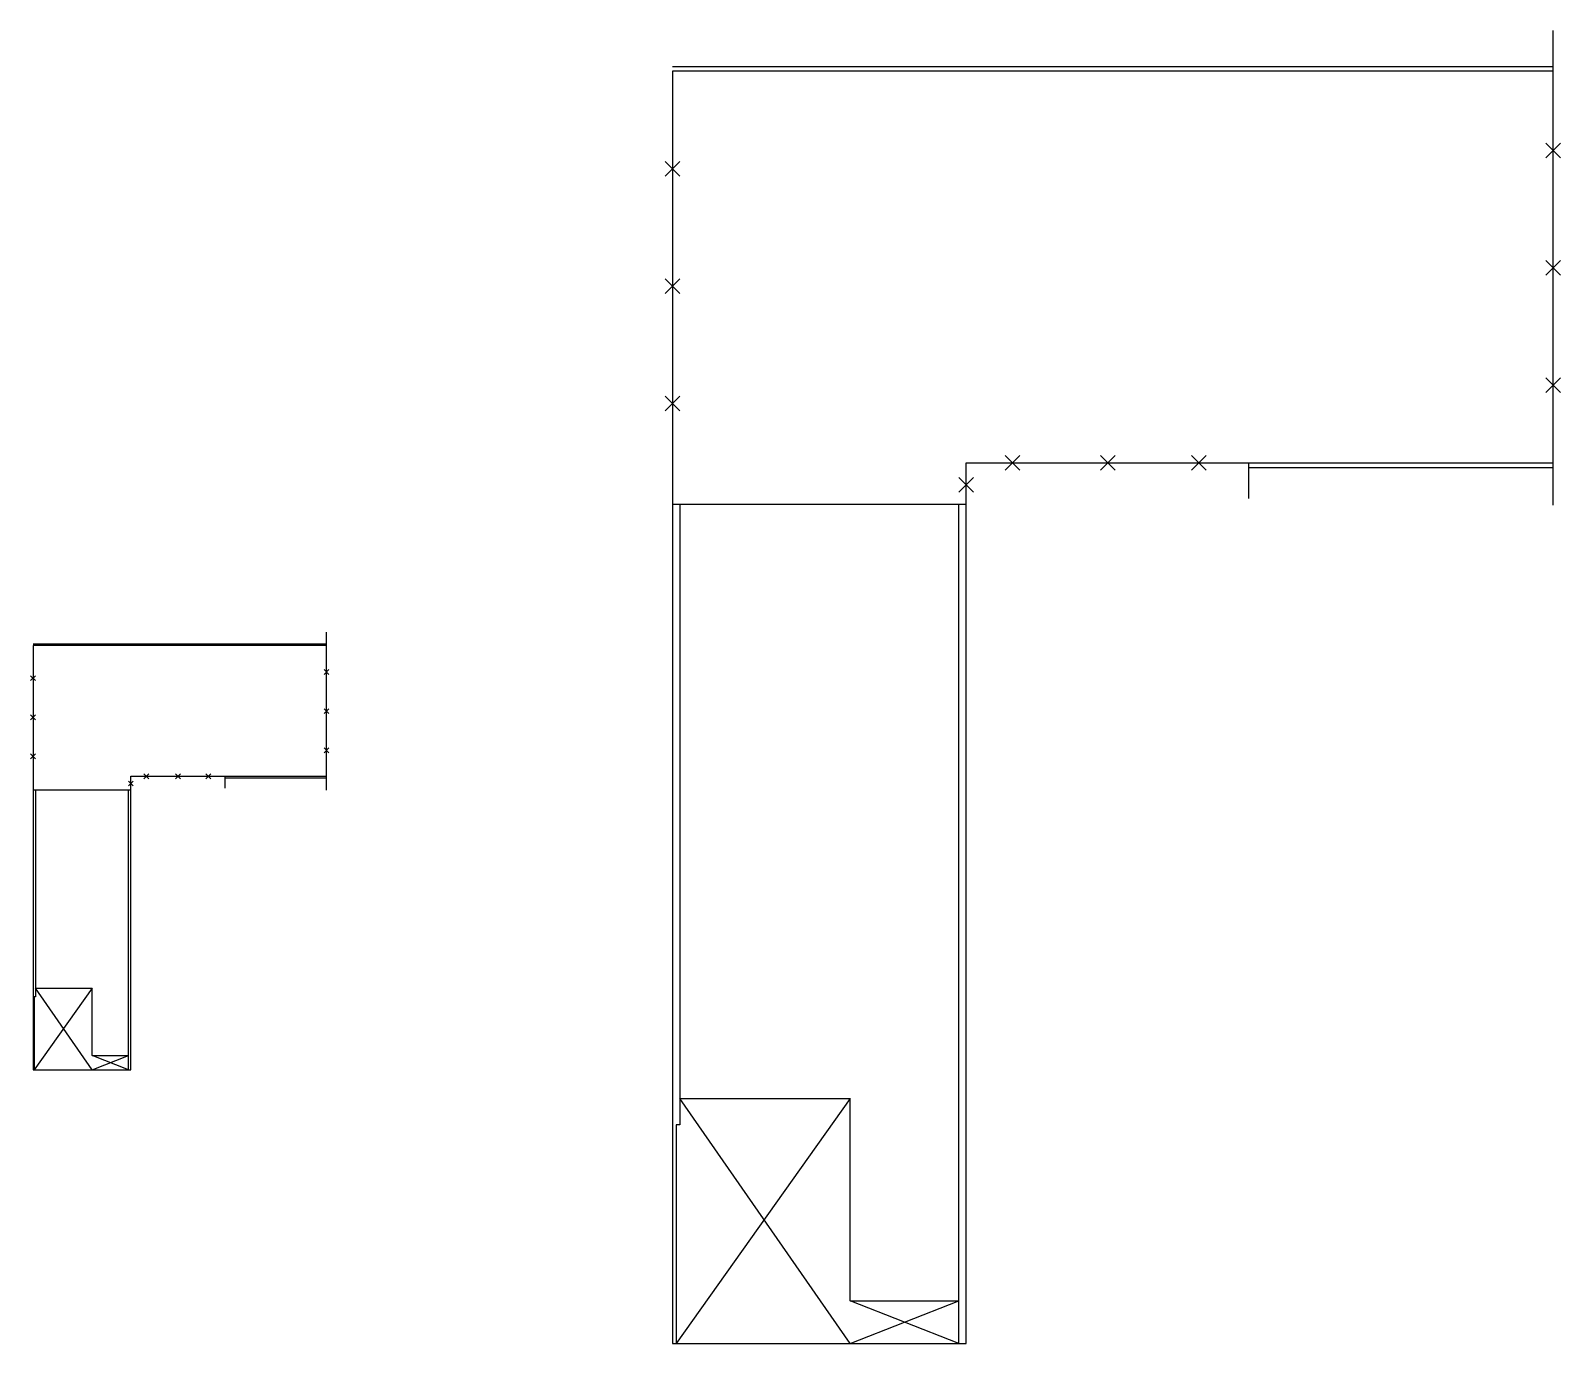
# Model space of a CAD drawing. Header units: metres. Extents: x 325 to 914, y 320 to 366.
# Drawn here: x 458.1 to 510.2, y 321.1 to 365.8 of the extents above; entities that cross this region are included whole.
import ezdxf

# ---------------------------------------------------------------- set-up
doc = ezdxf.new("R2010")
doc.units = ezdxf.units.M
doc.layers.get('0').update_dxf_attribs({"linetype": 'CONTINUOUS'})

msp = doc.modelspace()

# ---------------------------------------------------------------- linework, layer by layer
for p, q in [((509.945, 364.359), (509.945, 365.793)), ((509.945, 364.559), (479.945, 364.559)), ((479.945, 364.409), (479.945, 321.059)), ((509.945, 364.409), (479.945, 364.409)), ((509.945, 351.059), (509.945, 364.359)), ((509.695, 361.459), (510.195, 361.959)), ((510.195, 361.459), (509.695, 361.959)), ((479.695, 360.835), (480.195, 361.335)), ((480.195, 360.835), (479.695, 361.335)), ((509.695, 357.459), (510.195, 357.959)), ((510.195, 357.459), (509.695, 357.959)), ((479.695, 356.835), (480.195, 357.335)), ((480.195, 356.835), (479.695, 357.335)), ((509.695, 353.459), (510.195, 353.959)), ((510.195, 353.459), (509.695, 353.959)), ((479.695, 352.835), (480.195, 353.335)), ((480.195, 352.835), (479.695, 353.335)), ((489.945, 321.059), (489.945, 351.059)), ((489.945, 351.059), (509.945, 351.059)), ((491.281, 350.809), (491.781, 351.309)), ((491.781, 350.809), (491.281, 351.309)), ((494.522, 350.809), (495.022, 351.309)), ((495.022, 350.809), (494.522, 351.309)), ((497.62, 350.809), (498.12, 351.309)), ((498.12, 350.809), (497.62, 351.309)), ((499.575, 349.844), (499.575, 351.059)), ((499.575, 350.909), (509.945, 350.909)), ((509.945, 349.625), (509.945, 351.059)), ((489.695, 350.063), (490.195, 350.563)), ((490.195, 350.063), (489.695, 350.563)), ((479.945, 349.659), (489.945, 349.659)), ((480.195, 349.659), (480.195, 328.509)), ((489.695, 321.059), (489.695, 349.659)), ((468.154, 344.818), (468.154, 345.296)), ((468.154, 344.885), (458.154, 344.885)), ((458.154, 344.835), (458.154, 330.385)), ((468.154, 344.835), (458.154, 344.835)), ((468.154, 340.385), (468.154, 344.818)), ((468.071, 343.851), (468.237, 344.018)), ((468.237, 343.851), (468.071, 344.018)), ((458.071, 343.643), (458.237, 343.81)), ((458.237, 343.643), (458.071, 343.81)), ((458.071, 342.31), (458.237, 342.477)), ((458.237, 342.31), (458.071, 342.477)), ((468.071, 342.518), (468.237, 342.685)), ((468.237, 342.518), (468.071, 342.685)), ((458.071, 340.977), (458.237, 341.143)), ((458.237, 340.977), (458.071, 341.143)), ((468.071, 341.185), (468.237, 341.351)), ((468.237, 341.185), (468.071, 341.351)), ((461.487, 330.385), (461.487, 340.385)), ((461.487, 340.385), (468.154, 340.385)), ((461.933, 340.301), (462.1, 340.468)), ((462.1, 340.301), (461.933, 340.468)), ((463.013, 340.301), (463.18, 340.468)), ((463.18, 340.301), (463.013, 340.468)), ((464.046, 340.301), (464.213, 340.468)), ((464.213, 340.301), (464.046, 340.468)), ((464.697, 339.98), (464.697, 340.385)), ((468.154, 339.907), (468.154, 340.385)), ((458.154, 339.918), (461.487, 339.918)), ((458.237, 339.918), (458.237, 332.868)), ((461.404, 340.053), (461.571, 340.22)), ((461.571, 340.053), (461.404, 340.22)), ((461.404, 330.385), (461.404, 339.918)), ((464.697, 340.335), (468.154, 340.335)), ((460.171, 333.168), (458.194, 330.385)), ((458.237, 333.168), (460.171, 333.168)), ((460.171, 330.385), (458.237, 333.168)), ((460.171, 330.868), (460.171, 333.168)), ((458.194, 332.868), (458.194, 330.385)), ((458.237, 332.868), (458.194, 332.868)), ((460.171, 330.868), (461.404, 330.868)), ((460.171, 330.385), (461.404, 330.868)), ((461.404, 330.385), (460.171, 330.868)), ((458.154, 330.385), (461.487, 330.385)), ((485.995, 329.409), (480.065, 321.059)), ((480.195, 329.409), (485.995, 329.409)), ((485.995, 321.059), (480.195, 329.409)), ((485.995, 322.509), (485.995, 329.409)), ((480.065, 328.509), (480.065, 321.059)), ((480.195, 328.509), (480.065, 328.509)), ((485.995, 322.509), (489.695, 322.509)), ((485.995, 321.059), (489.695, 322.509)), ((489.695, 321.059), (485.995, 322.509)), ((479.945, 321.059), (489.945, 321.059))]:
    msp.add_line(p, q)

doc.saveas('drawing.dxf')
